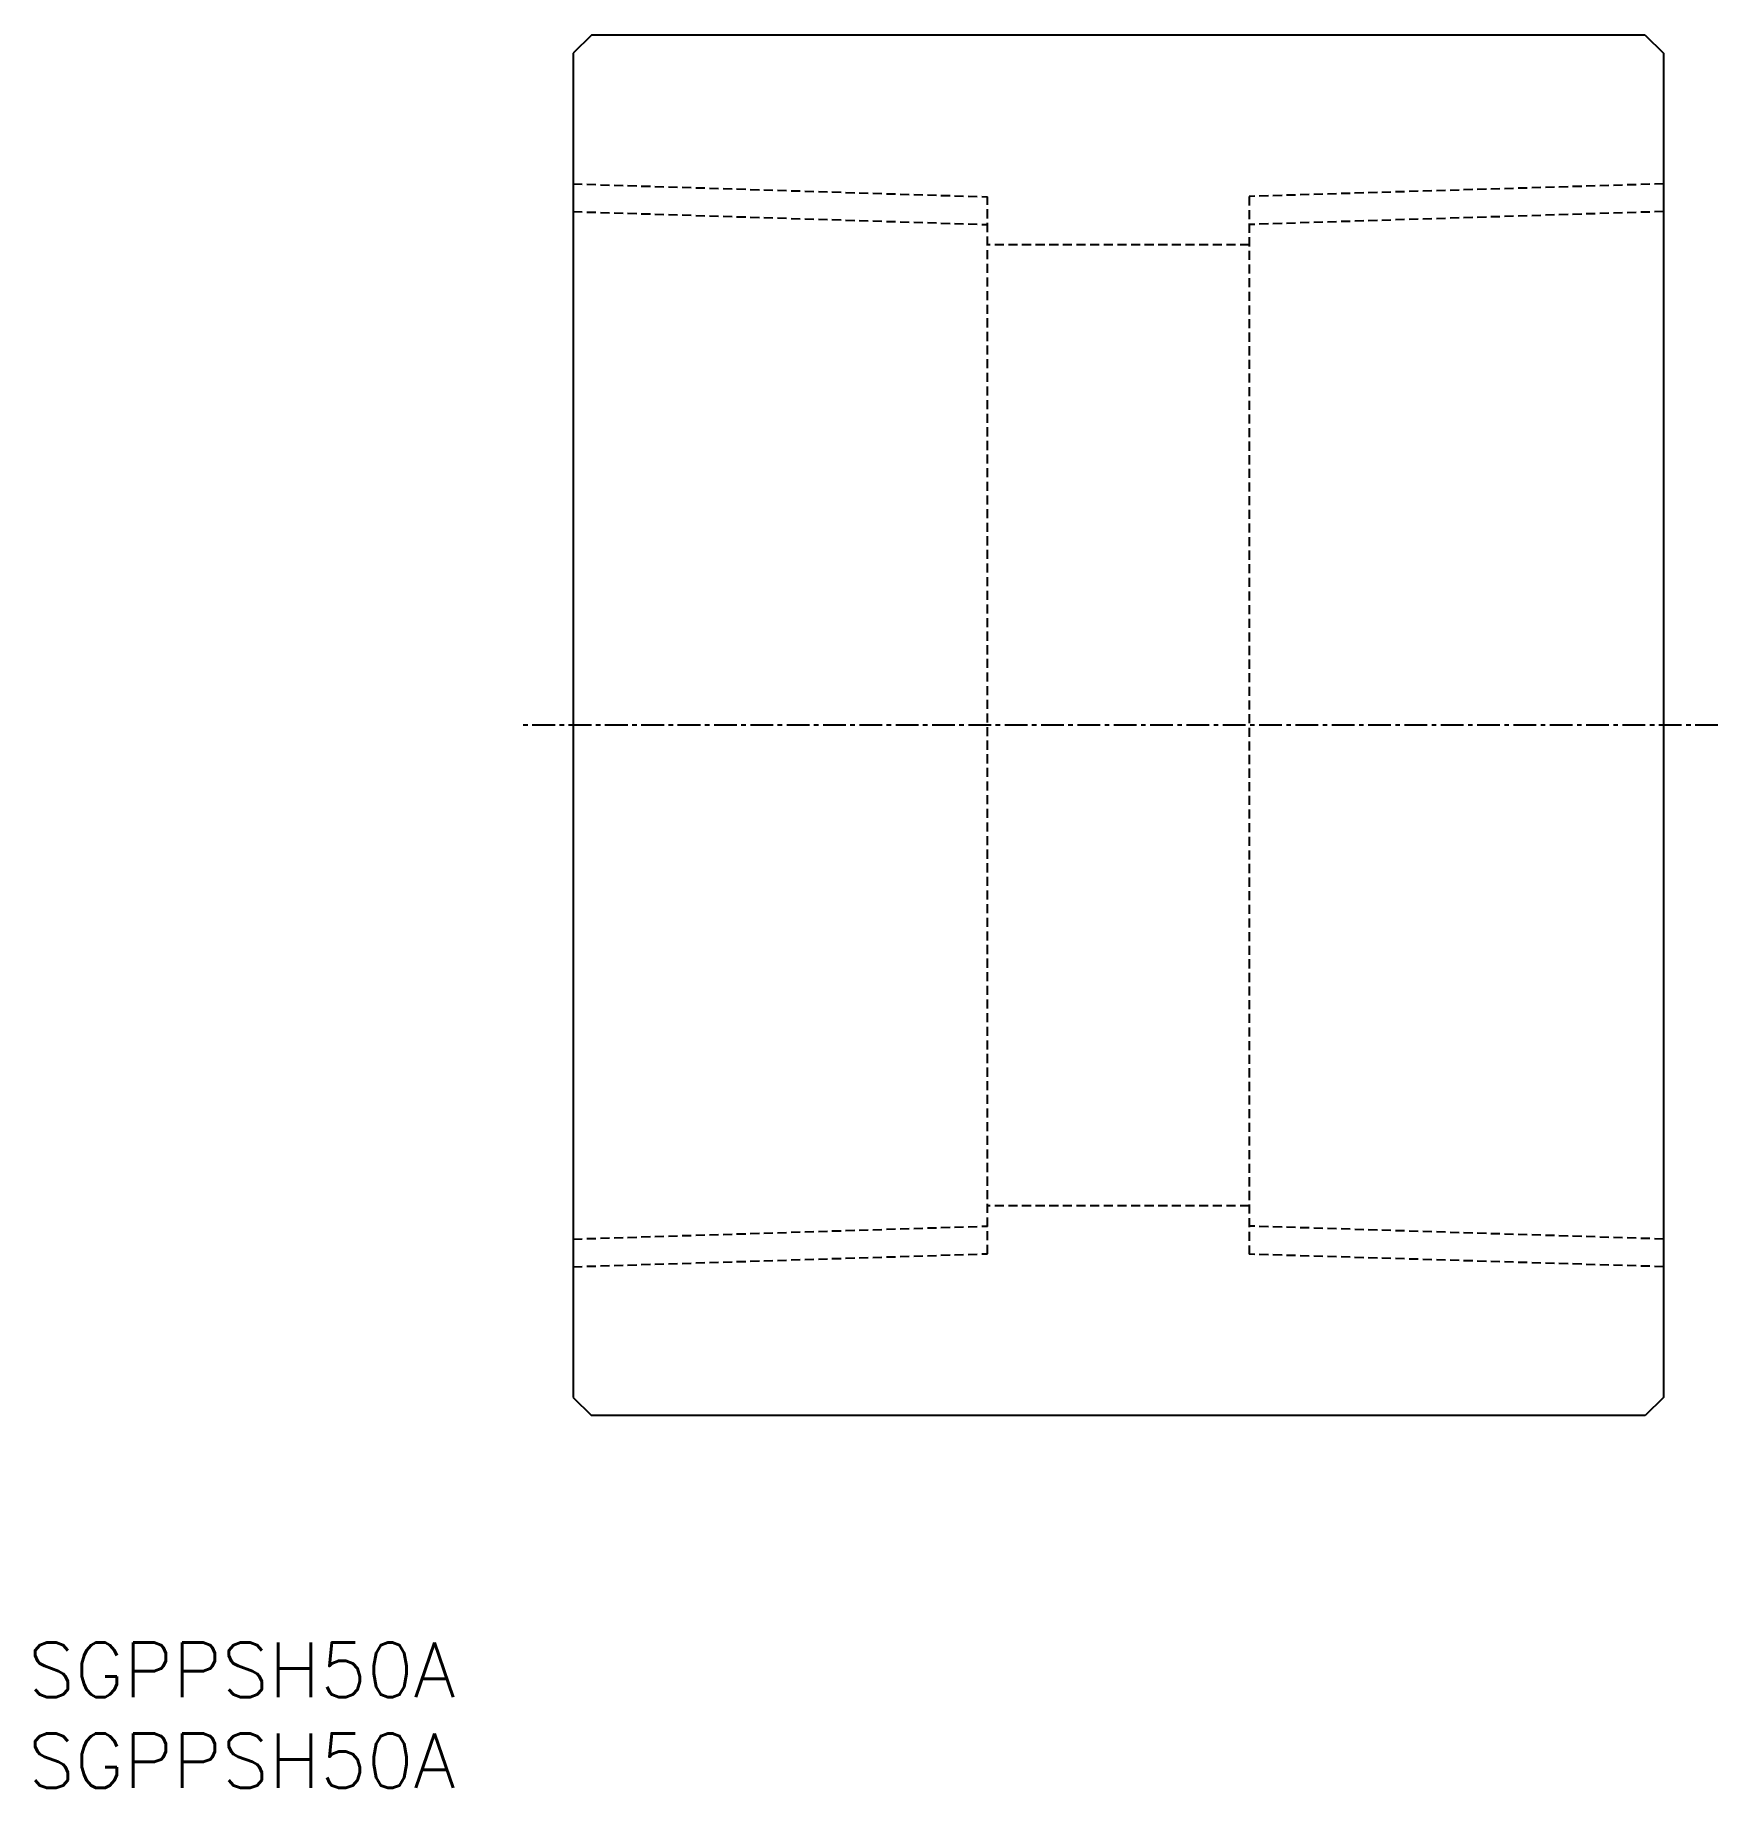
# Model space of a CAD drawing. Extents: x 0.4 to 93, y 0 to 96.5.
import ezdxf

# ---------------------------------------------------------------- set-up
doc = ezdxf.new("R2010")
doc.units = 0
doc.linetypes.add('CENTER', pattern=[2, 1.25, -0.25, 0.25, -0.25])
doc.linetypes.add('DASHED', pattern=[0.75, 0.5, -0.25])
doc.layers.get('0').update_dxf_attribs({"linetype": 'CONTINUOUS'})
doc.layers.add('CENTER', color=1, linetype='CENTER')
doc.styles.get("Standard").update_dxf_attribs({"font": 'txt.shx'})

# ---------------------------------------------------------------- blocks, each defined once
blk = doc.blocks.new('*U2')
at = {"color": 7, "linetype": 'CONTINUOUS'}
blk.add_text('SGPPSH50A', height=3, dxfattribs=at).set_placement((0, 0))
blk = doc.blocks.new('*U3')
at = {"color": 7, "linetype": 'CONTINUOUS'}
blk.add_text('SGPPSH50A', height=3, dxfattribs=at).set_placement((0, 5))

msp = doc.modelspace()

# ---------------------------------------------------------------- linework, layer by layer
at = {"color": 7, "linetype": 'CONTINUOUS'}
for p, q in [((31, 96.5), (30, 95.5)), ((89, 96.5), (31, 96.5)), ((89, 96.5), (90, 95.5)), ((30, 95.5), (30, 21.5)), ((90, 95.5), (90, 21.5)), ((30, 21.5), (31, 20.5)), ((90, 21.5), (89, 20.5)), ((89, 20.5), (31, 20.5))]:
    msp.add_line(p, q, dxfattribs=at)
at = {"color": 3, "linetype": 'DASHED'}
for p, q in [((30, 88.307), (52.8, 87.594)), ((90, 88.307), (67.2, 87.617)), ((52.8, 29.406), (52.8, 87.594)), ((67.2, 87.617), (67.2, 29.383)), ((30, 86.782), (52.8, 86.07)), ((90, 86.782), (67.2, 86.07)), ((67.2, 84.95), (52.8, 84.95)), ((67.2, 32.05), (52.8, 32.05)), ((30, 30.217), (52.8, 30.93)), ((90, 30.217), (67.2, 30.93)), ((30, 28.693), (52.8, 29.406)), ((90, 28.693), (67.2, 29.383))]:
    msp.add_line(p, q, dxfattribs=at)
at = {"layer": 'CENTER', "color": 1, "linetype": 'CENTER'}
msp.add_line((93, 58.5), (27, 58.5), dxfattribs=at)

# ---------------------------------------------------------------- block references
at = {"color": 7, "linetype": 'CONTINUOUS'}
for name in ['*U3', '*U2']:
    msp.add_blockref(name, (0, 0), dxfattribs=at)

doc.saveas('drawing.dxf')
